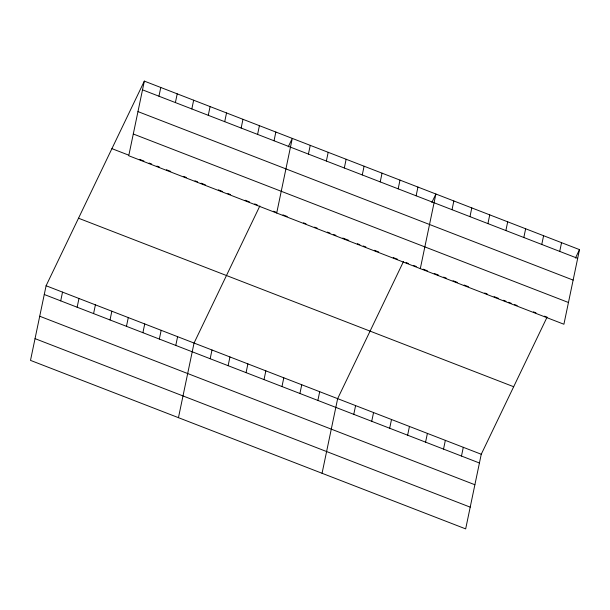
<?xml version="1.0" encoding="UTF-8"?>
<svg xmlns="http://www.w3.org/2000/svg" width="610" height="610" viewBox="0 0 610 610"><rect width="100%" height="100%" fill="white"/><g stroke="black" fill="none" stroke-linecap="round" stroke-linejoin="round"><path stroke-width="0.91" d="M144.334 81.115L128.748 155.741L563.907 324.245L579.5 249.62L144.334 81.115L46.093 285.754L30.5 360.38L465.666 528.885L481.252 454.259L547.078 317.147L544.516 316.155M60.703 300.86L62.533 292.121M77.142 307.226L78.972 298.488M93.582 313.586L95.412 304.855M110.021 319.953L111.851 311.214M158.951 96.212L160.773 87.474M126.461 326.319L128.291 317.581M175.39 102.579L177.213 93.841M142.9 332.686L144.73 323.948M191.83 108.946L193.652 100.208M159.34 339.053L161.17 330.315M208.269 115.313L210.092 106.575M175.779 345.42L177.609 336.682M224.709 121.68L226.531 112.941M178.455 417.675L194.049 343.049L259.868 205.936M241.148 128.047L242.971 119.308M210.168 358.733L211.998 349.995M257.588 134.406L259.41 125.675M274.027 140.773L275.85 132.034M228.125 365.687L229.947 356.949M276.704 213.035L292.289 138.401L288.24 146.842M246.074 372.634L247.896 363.895M308.416 154.094L310.246 145.355M264.023 379.588L265.846 370.849M326.365 161.04L328.195 152.302M281.972 386.542L283.802 377.803M344.315 167.994L346.144 159.256M299.922 393.488L301.752 384.75M362.271 174.948L364.094 166.21M317.871 400.442L319.701 391.704M380.221 181.894L382.043 173.156M322.057 473.284L337.65 398.65L403.477 261.545M398.17 188.848L399.992 180.11M353.777 414.342L355.599 405.604M416.119 195.795L417.949 187.056M371.726 421.289L373.549 412.558M420.305 268.636L435.898 194.01L431.842 202.451M389.676 428.243L391.506 419.505M452.018 209.695L453.848 200.964M407.625 435.197L409.455 426.459M469.974 216.649L471.797 207.911M425.574 442.143L427.404 433.405M487.924 223.603L489.746 214.865M443.531 449.097L445.353 440.359M505.873 230.549L507.695 221.811M461.48 456.044L463.303 447.305M523.822 237.504L525.652 228.765M541.771 244.45L543.601 235.712M559.721 251.404L561.551 242.666M575.451 258.06L579.5 249.62M142.511 89.845L577.678 258.358M137.967 111.592L573.133 280.097M133.285 133.994L568.451 302.499M111.912 148.642L128.352 155.009M139.606 159.362L143.929 161.04M149.122 163.053L151.715 164.052M156.907 166.065L159.5 167.071M166.423 169.748L170.754 171.425M183.732 176.45L186.325 177.457M194.979 180.804L197.571 181.81M201.033 183.152L205.364 184.83M218.342 189.855L222.665 191.525M227.858 193.538L230.45 194.544M245.159 200.24L249.49 201.918M254.683 203.923L257.275 204.929M273.547 211.228L276.109 212.227M282.948 214.873L287.226 216.527M303.467 222.818L306.029 223.809M314.577 227.118L317.139 228.109M327.402 232.082L329.964 233.073M333.38 234.4L335.95 235.391M342.782 238.045L348.767 240.355M357.315 243.672L359.877 244.663M363.301 245.983L365.863 246.981M374.41 250.291L378.688 251.945M393.221 257.572L397.491 259.227M406.039 262.536L408.601 263.528M413.733 265.518L416.295 266.509M423.134 269.155L427.412 270.81M434.244 273.455L438.521 275.11M443.653 277.1L446.215 278.091M453.055 280.737L457.325 282.392M464.164 285.045L468.442 286.7M484.683 292.983L487.245 293.982M494.085 296.628L498.355 298.282M503.486 300.265L506.048 301.264M508.61 302.255L511.18 303.246M514.596 304.573L517.158 305.564M533.399 311.855L535.969 312.846M78.515 218.22L513.673 386.725M46.093 285.754L481.252 454.259M44.263 294.493L479.429 462.998M39.726 316.239L474.885 484.744M35.044 338.642L470.203 507.146"/></g></svg>
